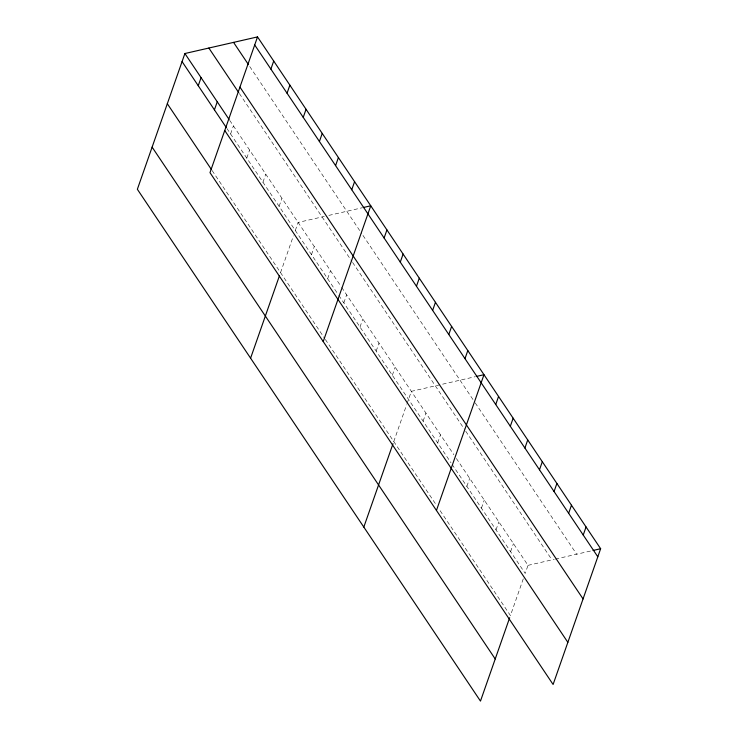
<?xml version="1.0" encoding="UTF-8"?>
<svg xmlns="http://www.w3.org/2000/svg" width="738" height="738" viewBox="0 0 738 738"><rect width="100%" height="100%" fill="white"/><g stroke="black" fill="none" stroke-linecap="round" stroke-linejoin="round"><path stroke-width="0.55" stroke-dasharray="3.69 2.77" d="M230.597 133.984L233.42 125.912M246.778 158.107L249.601 150.045M262.949 182.24L265.772 174.168M279.121 206.363L281.953 198.301M280.541 272.626L293.41 235.892M295.301 230.496L298.124 222.433L324.342 216.428M311.473 254.628L314.296 246.557M327.654 278.752L330.476 270.689M343.825 302.884L346.648 294.813M360.006 327.008L362.828 318.945M376.177 351.14L379 343.078M392.348 375.273L395.171 367.201M393.769 441.536L406.638 404.802M407.016 403.723L411.352 391.334L475.263 376.703M423.105 421.149L425.937 413.086M437.689 442.901L440.512 434.839M466.859 486.407L469.682 478.344M481.434 508.159L484.266 500.096M496.019 529.912L498.842 521.849M510.604 551.664L513.427 543.602M523.288 578.823L510.428 615.557L439.424 509.626M456.37 458.483L528.011 565.354L525.188 573.417L452.274 464.654M328.825 215.404L362.044 207.793M528.011 565.354L554.22 559.349M555.345 559.1L591.922 550.723M249.739 66.512L361.721 233.559M362.967 235.422L474.599 401.942M475.226 402.893L576.673 554.21M239.352 93.514L351.952 261.492M352.579 262.414L464.488 429.35M465.752 431.241L551.978 559.865M229.693 120.349L341.048 286.464M341.676 287.396L453.833 454.7M226.87 128.412L338.225 294.527M338.853 295.458L451.001 462.763M212.11 170.543L324.72 338.521M325.338 339.452L436.25 504.903"/><path stroke-width="1.11" d="M257.525 36.9L209.989 172.646L553.103 684.477L600.64 548.721L257.525 36.9L184.897 53.523L137.36 189.279L480.475 701.1L509.672 617.724M198.245 85.719L201.077 77.656M214.426 109.851L217.249 101.789M270.883 69.095L273.706 61.033M287.054 93.219L289.877 85.156M303.235 117.351L306.058 109.289M319.406 141.484L322.229 133.412M250.588 358.179L279.407 275.883M335.578 165.607L338.41 157.545M351.758 189.74L354.581 181.677M323.216 341.546L370.753 205.801L363.133 207.544M384.111 237.996L386.933 229.933M400.282 262.128L403.105 254.056M416.453 286.252L419.285 278.189M432.634 310.384L435.457 302.322M363.816 527.08L393.013 443.704M448.805 334.508L451.628 326.445M464.986 358.64L467.809 350.578M436.444 510.456L483.98 374.701L476.351 376.454M495.742 404.525L498.565 396.454M510.318 426.278L513.15 418.206M524.903 448.031L527.725 439.959M539.487 469.783L542.31 461.711M554.072 491.536L556.895 483.464M568.647 513.288L571.48 505.216M583.232 535.041L586.055 526.969M593.011 550.474L600.64 548.721M254.702 44.963L597.817 556.793M233.559 42.389L248.494 64.658M239.951 87.102L583.057 598.924M208.863 48.044L238.725 92.582M184.897 53.523L229.066 119.418M182.074 61.595L226.243 127.48M224.749 130.515L567.854 642.337M167.323 103.726L211.492 169.62M152.12 147.139L495.226 658.969"/></g></svg>
